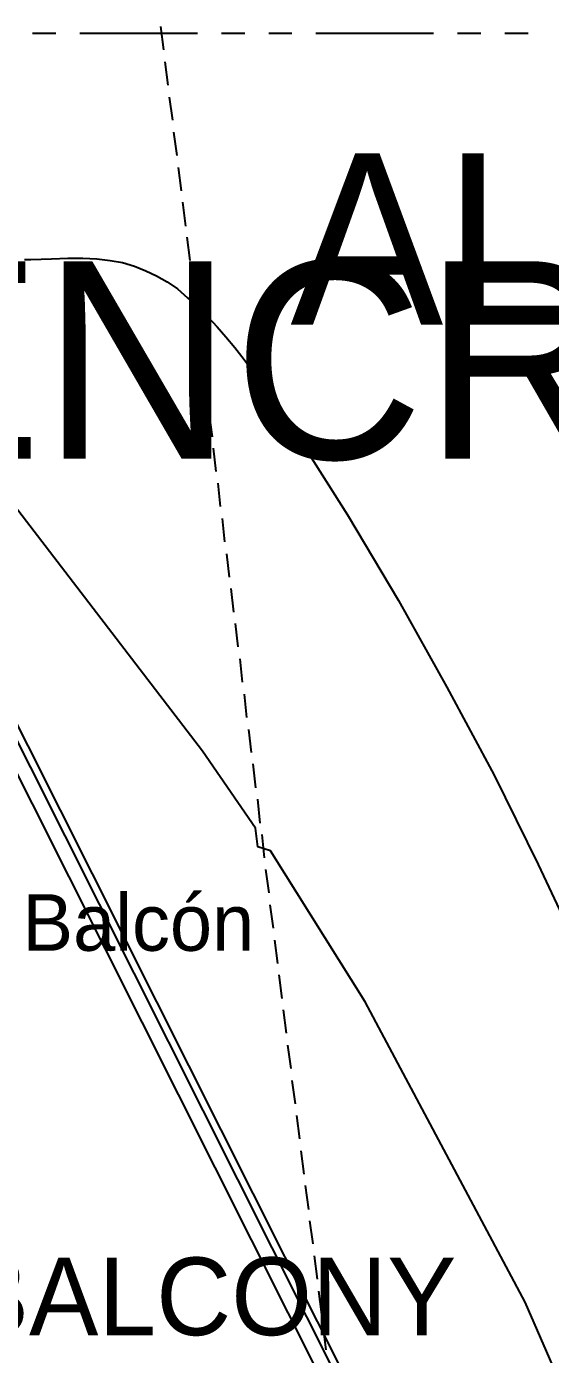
# Model space of a CAD drawing. Header units: feet. Extents: x -84 to 198, y -22 to 181.
# Drawn here: x 124.35 to 135.45, y 132.26 to 160.4 of the extents above; entities that cross this region are included whole.
import ezdxf
from ezdxf.enums import TextEntityAlignment as Align

# ---------------------------------------------------------------- set-up
doc = ezdxf.new("R2010")
doc.units = ezdxf.units.FT
for name, color, linetype in [('A-AREA-UNIDAD', 30, 'CONTINUOUS'), ('A-LINEA', 7, 'CONTINUOUS'), ('A-NOMBRE-ESPACIO', 2, 'CONTINUOUS'), ('A-TEXTO-PDF', 3, 'CONTINUOUS')]:
    doc.layers.add(name, color=color, linetype=linetype)

msp = doc.modelspace()

# ---------------------------------------------------------------- linework, layer by layer
at = {"layer": 'A-AREA-UNIDAD'}
msp.add_lwpolyline([(137.312, 127.8578), (134.912, 133.3689), (131.52, 139.7333), (129.52, 142.9333), (129.248, 143.0222), (129.2, 143.4133), (128.08, 145.0489), (123.84, 150.5778), (119.44, 155.4133), (116.512, 158.0978), (115.28, 158.8622), (114.448, 159.0933), (110.64, 158.5778), (107.968, 158.6133), (104.72, 159.1822)], dxfattribs=at)
at = {"layer": 'A-LINEA'}
for p, q in [((127.1867, 160.4044), (127.2533, 159.9111)), ((124.9733, 160.2578), (124.48, 160.2578)), ((127.9733, 160.2578), (125.48, 160.2578)), ((128.9733, 160.2578), (128.48, 160.2578)), ((129.9733, 160.2578), (129.48, 160.2578)), ((132.9733, 160.2578), (130.48, 160.2578)), ((133.9733, 160.2578), (133.48, 160.2578)), ((134.9733, 160.2578), (134.48, 160.2578)), ((127.28, 159.6578), (127.3467, 159.1644)), ((127.3733, 158.9111), (127.44, 158.4178)), ((127.4667, 158.1644), (127.5333, 157.6711)), ((127.56, 157.4178), (127.6267, 156.9244)), ((142.471, 109.1644), (118.664, 156.5455)), ((142.471, 109.1644), (118.664, 156.5455)), ((142.471, 109.1644), (118.664, 156.5455)), ((127.6533, 156.6844), (127.72, 156.1778)), ((141.9822, 109.0957), (118.3186, 156.1837)), ((142.3125, 109.1409), (118.552, 156.4218)), ((127.7467, 155.9378), (127.8133, 155.4444)), ((127.84, 155.1911), (127.9067, 154.6978)), ((127.9333, 154.4444), (128, 153.9511)), ((128.0267, 153.6978), (128.0933, 153.2044)), ((128.12, 152.9644), (128.1867, 152.4578)), ((128.2133, 152.2178), (128.28, 151.7111)), ((128.3067, 151.4711), (128.36, 150.9778)), ((128.4, 150.7244), (128.4533, 150.2311)), ((128.4933, 149.9778), (128.5467, 149.4844)), ((128.5867, 149.2311), (128.64, 148.7378)), ((128.68, 148.4978), (128.7333, 147.9911)), ((128.7733, 147.7511), (128.8267, 147.2578)), ((128.8667, 147.0044), (128.92, 146.5111)), ((128.96, 146.2578), (129.0133, 145.7644)), ((129.0533, 145.5111), (129.1067, 145.0178)), ((129.1467, 144.7778), (129.2, 144.2711)), ((129.24, 144.0311), (129.2933, 143.5244)), ((129.3333, 143.2844), (129.3867, 142.7911)), ((129.4133, 142.5378), (129.48, 142.0444)), ((129.5067, 141.7911), (129.5733, 141.2978)), ((129.6, 141.0444), (129.6667, 140.5511)), ((129.6933, 140.3111), (129.76, 139.8044)), ((129.7867, 139.5644), (129.8533, 139.0711)), ((129.88, 138.8178), (129.9467, 138.3244)), ((129.9733, 138.0711), (130.04, 137.5778)), ((130.0667, 137.3244), (130.1333, 136.8311)), ((130.16, 136.5778), (130.2267, 136.0844)), ((130.2533, 135.8444), (130.32, 135.3378)), ((130.3467, 135.0978), (130.4133, 134.6044)), ((130.44, 134.3511), (130.5067, 133.8578)), ((130.5333, 133.6044), (130.6, 133.1111)), ((130.6267, 132.8578), (130.6933, 132.3644))]:
    msp.add_line(p, q, dxfattribs=at)
msp.add_lwpolyline([(124.3067, 155.4711), (124.36, 155.4711), (124.4, 155.4711), (124.44, 155.4711), (124.88, 155.4844), (125.2267, 155.4978), (125.5467, 155.4978), (125.84, 155.4844), (126.12, 155.4444), (126.3867, 155.4044), (126.64, 155.3244), (126.88, 155.2311), (127.1067, 155.1244), (127.3333, 154.9911), (127.5467, 154.8444), (127.76, 154.6578), (127.9733, 154.4711), (128.1867, 154.2578), (128.3867, 154.0444), (128.5733, 153.8311), (128.76, 153.6044), (128.96, 153.3511), (129.1467, 153.0978), (129.3333, 152.8578), (129.5067, 152.5911), (129.68, 152.3378), (129.8533, 152.0978), (130.0267, 151.8311), (131.1467, 150.0578), (132.2267, 148.2444), (133.2533, 146.4044), (134.2533, 144.5378), (135.1867, 142.6444), (136.08, 140.7378)], dxfattribs=at)

# ---------------------------------------------------------------- texts
at = {"layer": 'A-NOMBRE-ESPACIO'}
msp.add_text('Balcón', height=1.2, dxfattribs=at).set_placement((126.72, 140.8178), align=Align.CENTER)
at = {"layer": 'A-TEXTO-PDF'}
for s, height, p in [('ALLOWABLE', 3.633, (144.6541, 154.0865)), ('ENCROACHMENT', 4.186, (144.8906, 151.2455)), ('BALCONY', 1.646, (128.1965, 132.6718))]:
    msp.add_text(s, height=height, dxfattribs=at).set_placement(p, align=Align.CENTER)

doc.saveas('drawing.dxf')
